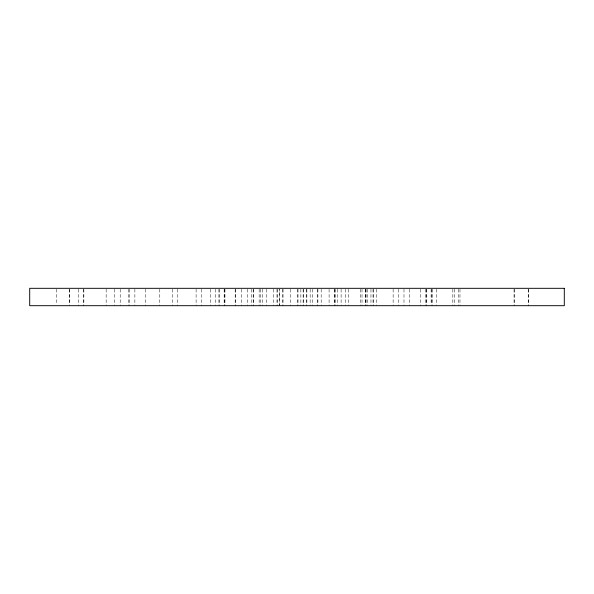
<?xml version="1.0" encoding="UTF-8"?>
<svg xmlns="http://www.w3.org/2000/svg" width="594" height="594" viewBox="0 0 594 594"><rect width="100%" height="100%" fill="white"/><g stroke="black" fill="none" stroke-linecap="round" stroke-linejoin="round"><path stroke-width="0.45" stroke-dasharray="2.97 2.23" d="M528.675 289.233L528.675 305.687M528.37 289.233L528.37 305.687M514.345 289.233L514.345 305.687M514.04 289.233L514.04 305.687M459.979 289.233L459.979 305.687M458.353 289.233L458.353 305.687M454.469 289.233L454.469 305.687M452.836 289.233L452.836 305.687M436.642 289.233L436.642 305.687M432.298 289.233L432.298 305.687M431.756 289.233L431.756 304.767M431.125 289.233L431.125 305.687M426.789 289.233L426.789 305.687M426.24 289.233L426.24 305.687M425.787 289.233L425.787 305.687M420.27 289.233L420.27 305.687M409.504 289.233L409.504 305.687M403.987 289.233L403.987 305.687M398.648 289.233L398.648 305.687M393.131 289.233L393.131 305.687M376.329 289.233L376.329 305.687M373.218 289.233L373.218 305.687M373.039 289.233L373.039 305.687M370.968 289.233L370.968 305.687M367.701 289.233L367.701 305.687M366.082 289.233L366.082 305.687M365.451 289.233L365.451 305.687M365.303 289.233L365.303 305.687M362.013 289.233L362.013 305.687M360.565 289.233L360.565 305.687M348.76 289.233L348.76 305.687M345.47 289.233L345.47 305.687M341.119 289.233L341.119 305.687M337.726 289.233L337.726 305.687M335.603 289.233L335.603 305.687M334.6 289.233L334.6 305.687M334.437 289.233L334.437 305.687M329.091 289.233L329.091 305.687M321.183 289.233L321.183 305.687M317.894 289.233L317.894 305.687M317.775 289.233L317.775 305.687M312.266 289.233L312.266 305.687M310.157 289.233L310.157 305.687M306.868 289.233L306.868 305.687M306.378 289.233L306.378 305.687M303.512 289.233L303.512 305.687M303.126 289.233L303.126 305.687M300.861 289.233L300.861 305.687M298.002 289.233L298.002 305.687M297.609 289.233L297.609 305.687M290.325 289.233L290.325 305.687M283.041 289.233L283.041 305.687M282.499 289.233L282.499 305.687M277.524 289.233L277.524 305.687M276.982 289.233L276.982 305.687M273.723 289.233L273.723 305.687M266.216 289.233L266.216 305.687M262.748 289.233L262.748 305.687M260.699 289.233L260.699 305.687M259.162 289.233L259.162 305.687M253.645 289.233L253.645 305.687M253.185 289.233L253.185 305.687M251.722 289.233L251.722 305.687M247.676 289.233L247.676 305.687M241.246 289.233L241.246 305.687M235.736 289.233L235.736 305.687M235.179 289.233L235.179 305.687M224.963 289.233L224.963 305.687M224.421 289.233L224.421 305.687M224.153 289.233L224.153 305.687M219.453 289.233L219.453 305.687M218.904 289.233L218.904 305.687M215.741 289.233L215.741 305.687M210.224 289.233L210.224 305.687M201.626 289.233L201.626 305.687M196.109 289.233L196.109 305.687M177.747 289.233L177.747 305.687M172.23 289.233L172.23 305.687M159.786 289.233L159.786 305.687M145.679 289.233L145.679 305.687M134.868 289.233L134.868 305.687M129.351 289.233L129.351 305.687M128.222 289.233L128.222 305.687M120.211 289.233L120.211 305.687M114.694 289.233L114.694 305.687M106.163 289.233L106.163 305.687M83.858 289.233L83.858 305.687M83.717 289.233L83.717 305.687M78.594 289.233L78.594 305.687M69.528 289.233L69.528 304.767M69.387 289.233L69.387 305.687M56.534 289.233L56.534 304.767M279.291 305.687L279.291 289.233L279.239 305.687"/><path stroke-width="0.89" d="M564.3 288.313L29.7 288.313L29.7 305.687L564.3 305.687L564.3 288.313"/></g></svg>
